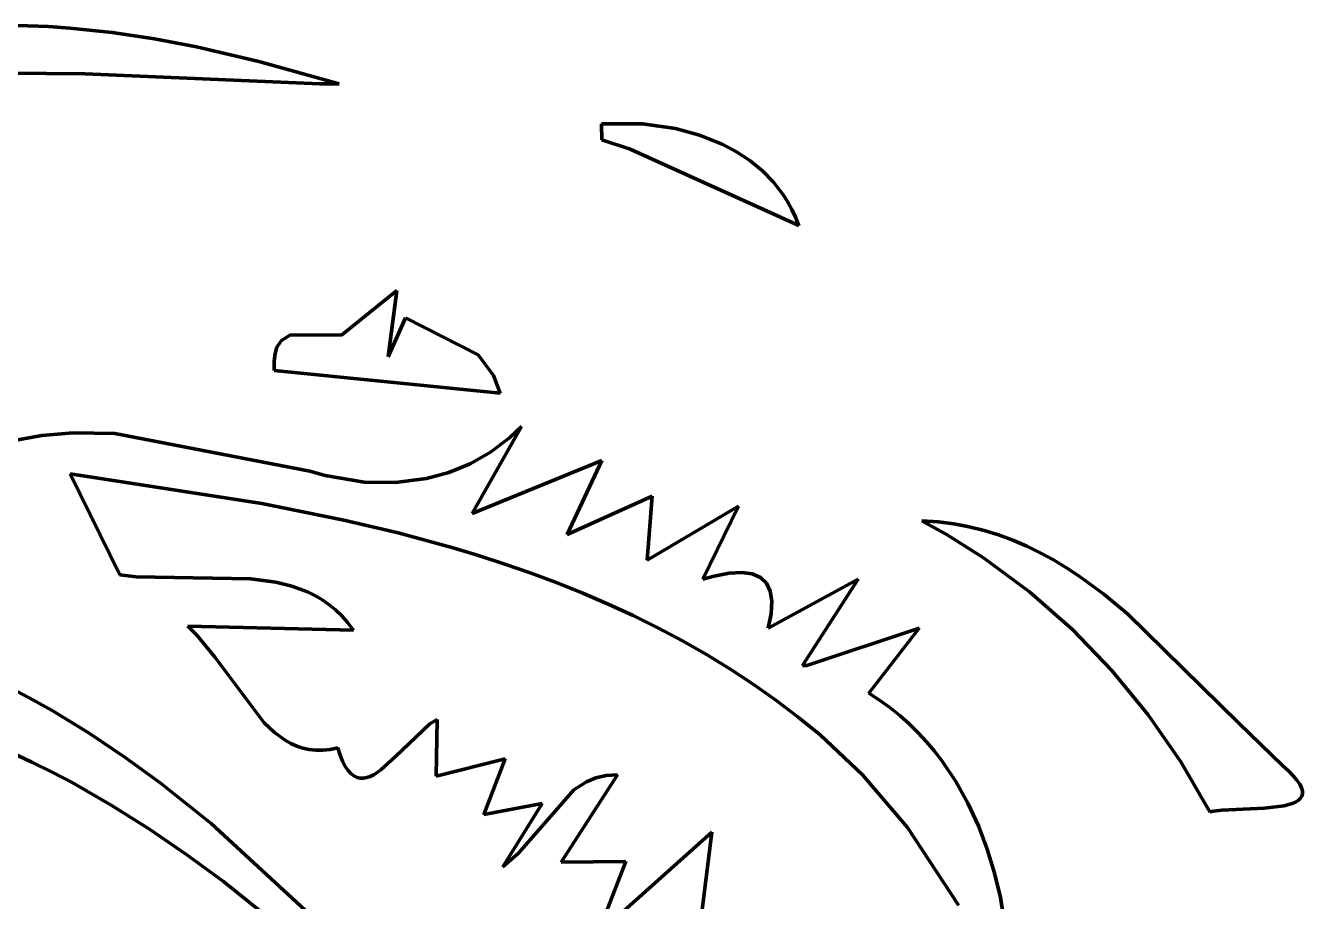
# Model space of a CAD drawing. Header units: millimetres. Extents: x 0 to 9.3, y 0 to 12.
# Drawn here: x 4.694 to 5.447, y 6.063 to 6.58 of the extents above; entities that cross this region are included whole.
import ezdxf

# ---------------------------------------------------------------- set-up
doc = ezdxf.new("R2010")
doc.units = ezdxf.units.MM
doc.layers.add('color#000000ff', color=7, linetype='CONTINUOUS', lineweight=100)
doc.layers.add('color#ffffffff', color=7, linetype='CONTINUOUS', lineweight=100)

msp = doc.modelspace()

# ---------------------------------------------------------------- linework, layer by layer
at = {"layer": 'color#000000ff'}
for p, q in [((4.68296, 6.57969), (4.69542, 6.57955)), ((4.69542, 6.57955), (4.70791, 6.57904)), ((4.70791, 6.57904), (4.72041, 6.57819)), ((4.72041, 6.57819), (4.74542, 6.57554)), ((4.74542, 6.57554), (4.77036, 6.57177)), ((4.77036, 6.57177), (4.79513, 6.56704)), ((4.79513, 6.56704), (4.83175, 6.55852)), ((4.83175, 6.55852), (4.8791, 6.54537)), ((4.72939, 6.55122), (4.68339, 6.55155)), ((4.86768, 6.5453), (4.72939, 6.55122)), ((4.8791, 6.54537), (4.86768, 6.5453)), ((5.03378, 6.52166), (5.05796, 6.52168)), ((5.03393, 6.51231), (5.03378, 6.52166)), ((5.05796, 6.52168), (5.07734, 6.51893)), ((5.07734, 6.51893), (5.09145, 6.51515)), ((5.05052, 6.50672), (5.03393, 6.51231)), ((5.09145, 6.51515), (5.10487, 6.5098)), ((5.10487, 6.5098), (5.11329, 6.50532)), ((5.14996, 6.46186), (5.05052, 6.50672)), ((5.11329, 6.50532), (5.12119, 6.50009)), ((5.12119, 6.50009), (5.12849, 6.49409)), ((5.12849, 6.49409), (5.13511, 6.48729)), ((5.13511, 6.48729), (5.14094, 6.47966)), ((5.14094, 6.47966), (5.14355, 6.47553)), ((5.14355, 6.47553), (5.14592, 6.47119)), ((5.14592, 6.47119), (5.14806, 6.46664)), ((5.14806, 6.46664), (5.14996, 6.46186)), ((4.88046, 6.39708), (4.91303, 6.42341)), ((4.91303, 6.42341), (4.90796, 6.38433)), ((4.90796, 6.38433), (4.91823, 6.40729)), ((4.91823, 6.40729), (4.96105, 6.38549)), ((4.84518, 6.39408), (4.85038, 6.39727)), ((4.85038, 6.39727), (4.88046, 6.39708)), ((4.8413, 6.38633), (4.84245, 6.39001)), ((4.84245, 6.39001), (4.84518, 6.39408)), ((4.84074, 6.38179), (4.8413, 6.38633)), ((4.84084, 6.3763), (4.84074, 6.38179)), ((4.96105, 6.38549), (4.97004, 6.37336)), ((4.97405, 6.36301), (4.84084, 6.3763)), ((4.97004, 6.37336), (4.97405, 6.36301)), ((4.68544, 6.33471), (4.7039, 6.33798)), ((4.7039, 6.33798), (4.72233, 6.3395)), ((4.72233, 6.3395), (4.74685, 6.3392)), ((4.74685, 6.3392), (4.86177, 6.31697)), ((4.98647, 6.34336), (4.95743, 6.29201)), ((4.96831, 6.3282), (4.97951, 6.33672)), ((4.97951, 6.33672), (4.98647, 6.34336)), ((4.94366, 6.31619), (4.95631, 6.32137)), ((4.95631, 6.32137), (4.96831, 6.3282)), ((4.95743, 6.29201), (5.0339, 6.32337)), ((5.0339, 6.32337), (5.01348, 6.27958)), ((4.83351, 6.29795), (4.72052, 6.31534)), ((4.72052, 6.31534), (4.74981, 6.25587)), ((4.86177, 6.31697), (4.87086, 6.31437)), ((4.87086, 6.31437), (4.89392, 6.3105)), ((4.9305, 6.31261), (4.94366, 6.31619)), ((4.89392, 6.3105), (4.91238, 6.31024)), ((4.91238, 6.31024), (4.9305, 6.31261)), ((5.01348, 6.27958), (5.06364, 6.30234)), ((5.06364, 6.30234), (5.06066, 6.26445)), ((4.88191, 6.28819), (4.83351, 6.29795)), ((5.06066, 6.26445), (5.11447, 6.2963)), ((5.11447, 6.2963), (5.09343, 6.25326)), ((4.91391, 6.28059), (4.88191, 6.28819)), ((5.22251, 6.2877), (5.23204, 6.28709)), ((5.23737, 6.2794), (5.22251, 6.2877)), ((5.23204, 6.28709), (5.24132, 6.28593)), ((5.24132, 6.28593), (5.25036, 6.28425)), ((5.25036, 6.28425), (5.25916, 6.28207)), ((4.94559, 6.27196), (4.91391, 6.28059)), ((5.25885, 6.26585), (5.23737, 6.2794)), ((5.25916, 6.28207), (5.26775, 6.27943)), ((5.26775, 6.27943), (5.27612, 6.27634)), ((5.27612, 6.27634), (5.2843, 6.27284)), ((4.96127, 6.26723), (4.94559, 6.27196)), ((5.2843, 6.27284), (5.29228, 6.26895)), ((5.29228, 6.26895), (5.30009, 6.26469)), ((4.97683, 6.26218), (4.96127, 6.26723)), ((4.99226, 6.25682), (4.97683, 6.26218)), ((5.28595, 6.24581), (5.25885, 6.26585)), ((5.30009, 6.26469), (5.30773, 6.2601)), ((4.74981, 6.25587), (4.75952, 6.25467)), ((4.75952, 6.25467), (4.82676, 6.25354)), ((4.82676, 6.25354), (4.84174, 6.2516)), ((5.00755, 6.25112), (4.99226, 6.25682)), ((5.09343, 6.25326), (5.10004, 6.25514)), ((5.10004, 6.25514), (5.10886, 6.25688)), ((5.10886, 6.25688), (5.11636, 6.25733)), ((5.11636, 6.25733), (5.12255, 6.25649)), ((5.12255, 6.25649), (5.12741, 6.25437)), ((5.12741, 6.25437), (5.13096, 6.25096)), ((5.30773, 6.2601), (5.31521, 6.25519)), ((5.31521, 6.25519), (5.32975, 6.24456)), ((4.84174, 6.2516), (4.85129, 6.24927)), ((4.85129, 6.24927), (4.86039, 6.24589)), ((4.86039, 6.24589), (4.86475, 6.24375)), ((5.02268, 6.24507), (5.00755, 6.25112)), ((5.13096, 6.25096), (5.1332, 6.24627)), ((5.13199, 6.22446), (5.18494, 6.25327)), ((5.1332, 6.24627), (5.13411, 6.24029)), ((5.18494, 6.25327), (5.15218, 6.2025)), ((5.31121, 6.22364), (5.28595, 6.24581)), ((4.86475, 6.24375), (4.86896, 6.24128)), ((4.86896, 6.24128), (4.87302, 6.23846)), ((4.87302, 6.23846), (4.87691, 6.23526)), ((5.03763, 6.23865), (5.02268, 6.24507)), ((5.05241, 6.23184), (5.03763, 6.23865)), ((5.13411, 6.24029), (5.13371, 6.23302)), ((5.32975, 6.24456), (5.34378, 6.23299)), ((4.87691, 6.23526), (4.88062, 6.23166)), ((4.88062, 6.23166), (4.88415, 6.22764)), ((5.06699, 6.22463), (5.05241, 6.23184)), ((5.13371, 6.23302), (5.13199, 6.22446)), ((5.34378, 6.23299), (5.40936, 6.16849)), ((4.88748, 6.22318), (4.78986, 6.22555)), ((4.78986, 6.22555), (4.79544, 6.22018)), ((4.88415, 6.22764), (4.88748, 6.22318)), ((5.08136, 6.21701), (5.06699, 6.22463)), ((5.15477, 6.20238), (5.22082, 6.22436)), ((5.22082, 6.22436), (5.19126, 6.1862)), ((5.33454, 6.19947), (5.31121, 6.22364)), ((4.79544, 6.22018), (4.80596, 6.20721)), ((5.09551, 6.20895), (5.08136, 6.21701)), ((5.10942, 6.20044), (5.09551, 6.20895)), ((4.80596, 6.20721), (4.83494, 6.16856)), ((5.15218, 6.2025), (5.15477, 6.20238)), ((5.12309, 6.19146), (5.10942, 6.20044)), ((5.35586, 6.17343), (5.33454, 6.19947)), ((4.69864, 6.18219), (4.68721, 6.18821)), ((5.1365, 6.182), (5.12309, 6.19146)), ((5.19126, 6.1862), (5.19761, 6.18203)), ((4.70988, 6.1759), (4.69864, 6.18219)), ((5.14964, 6.17204), (5.1365, 6.182)), ((5.19761, 6.18203), (5.20368, 6.17759)), ((4.73179, 6.16256), (4.70988, 6.1759)), ((4.93254, 6.16802), (4.93693, 6.17064)), ((4.93693, 6.17064), (4.93627, 6.13717)), ((5.1625, 6.16157), (5.14964, 6.17204)), ((5.20368, 6.17759), (5.20947, 6.1729)), ((5.20947, 6.1729), (5.21498, 6.16798)), ((5.37509, 6.14565), (5.35586, 6.17343)), ((4.83494, 6.16856), (4.84091, 6.16299)), ((4.91238, 6.1489), (4.93254, 6.16802)), ((5.21498, 6.16798), (5.22023, 6.16282)), ((5.40936, 6.16849), (5.43503, 6.14349)), ((4.75302, 6.1483), (4.73179, 6.16256)), ((4.84091, 6.16299), (4.84728, 6.15839)), ((4.84728, 6.15839), (4.85064, 6.15652)), ((4.85064, 6.15652), (4.85412, 6.15497)), ((5.1875, 6.13808), (5.1625, 6.16157)), ((5.22023, 6.16282), (5.22521, 6.15745)), ((5.22521, 6.15745), (5.22992, 6.15188)), ((4.68603, 6.15116), (4.69807, 6.14553)), ((4.77366, 6.13323), (4.75302, 6.1483)), ((4.85412, 6.15497), (4.85775, 6.15377)), ((4.85775, 6.15377), (4.86152, 6.15294)), ((4.86152, 6.15294), (4.86544, 6.15251)), ((4.86544, 6.15251), (4.86954, 6.15251)), ((4.86954, 6.15251), (4.87381, 6.15297)), ((4.87381, 6.15297), (4.87826, 6.1539)), ((4.87826, 6.1539), (4.87968, 6.14962)), ((4.87968, 6.14962), (4.88117, 6.146)), ((4.90366, 6.14094), (4.91238, 6.1489)), ((5.22992, 6.15188), (5.23438, 6.14611)), ((4.69807, 6.14553), (4.70996, 6.13959)), ((4.88117, 6.146), (4.88274, 6.14299)), ((4.88274, 6.14299), (4.88437, 6.14056)), ((4.88437, 6.14056), (4.88607, 6.13869)), ((4.89946, 6.13809), (4.90366, 6.14094)), ((4.93627, 6.13717), (4.97691, 6.14745)), ((4.97691, 6.14745), (4.96428, 6.11466)), ((5.23438, 6.14611), (5.24253, 6.13402)), ((5.39214, 6.11627), (5.37509, 6.14565)), ((5.43503, 6.14349), (5.43853, 6.14035)), ((4.70996, 6.13959), (4.72171, 6.13338)), ((4.72171, 6.13338), (4.7448, 6.12015)), ((4.80367, 6.10933), (4.77366, 6.13323)), ((4.88607, 6.13869), (4.88783, 6.13733)), ((4.88783, 6.13733), (4.88964, 6.13645)), ((4.88964, 6.13645), (4.89151, 6.13601)), ((4.89151, 6.13601), (4.89343, 6.136)), ((4.89343, 6.136), (4.8954, 6.13636)), ((4.8954, 6.13636), (4.89741, 6.13707)), ((4.89741, 6.13707), (4.89946, 6.13809)), ((5.0431, 6.13803), (5.00992, 6.08651)), ((5.01743, 6.12922), (5.02488, 6.13394)), ((5.02488, 6.13394), (5.0304, 6.1362)), ((5.0304, 6.1362), (5.03645, 6.1376)), ((5.03645, 6.1376), (5.0431, 6.13803)), ((5.21406, 6.10687), (5.1875, 6.13808)), ((5.24253, 6.13402), (5.24967, 6.12129)), ((5.43853, 6.14035), (5.44136, 6.13748)), ((5.44136, 6.13748), (5.44357, 6.13488)), ((5.44357, 6.13488), (5.44518, 6.13252)), ((4.98475, 6.0919), (5.01743, 6.12922)), ((5.44518, 6.13252), (5.44624, 6.13041)), ((5.44624, 6.13041), (5.44676, 6.12851)), ((5.44679, 6.12682), (5.44636, 6.12534)), ((5.44676, 6.12851), (5.44679, 6.12682)), ((4.7448, 6.12015), (4.76737, 6.10594)), ((4.96428, 6.11466), (4.99882, 6.12113)), ((4.99882, 6.12113), (4.97561, 6.08377)), ((5.24967, 6.12129), (5.25585, 6.10801)), ((5.42441, 6.11837), (5.39932, 6.11721)), ((5.43609, 6.11979), (5.42441, 6.11837)), ((5.44076, 6.12108), (5.43609, 6.11979)), ((5.44267, 6.12192), (5.44076, 6.12108)), ((5.44427, 6.12289), (5.44267, 6.12192)), ((5.44551, 6.12403), (5.44427, 6.12289)), ((5.44636, 6.12534), (5.44551, 6.12403)), ((5.39428, 6.11666), (5.39214, 6.11627)), ((5.39932, 6.11721), (5.39428, 6.11666)), ((4.76737, 6.10594), (4.78943, 6.09087)), ((4.94529, 5.97891), (4.80367, 6.10933)), ((5.03145, 6.04417), (5.09866, 6.10416)), ((5.09866, 6.10416), (5.08651, 6.00609)), ((5.2441, 6.06118), (5.21406, 6.10687)), ((5.25585, 6.10801), (5.26108, 6.09425)), ((4.78943, 6.09087), (4.81101, 6.07503)), ((4.97561, 6.08377), (4.98475, 6.0919)), ((5.26108, 6.09425), (5.2654, 6.08012)), ((5.00992, 6.08651), (5.04811, 6.08681)), ((5.04811, 6.08681), (5.03145, 6.04417)), ((4.81101, 6.07503), (4.8528, 6.04145)), ((5.2654, 6.08012), (5.26882, 6.06569)), ((5.26882, 6.06569), (5.27235, 6.0437))]:
    msp.add_line(p, q, dxfattribs=at)
at = {"layer": 'color#ffffffff'}
for p, q in [((4.69542, 6.57955), (4.68296, 6.57969)), ((4.70791, 6.57904), (4.69542, 6.57955)), ((4.72041, 6.57819), (4.70791, 6.57904)), ((4.74542, 6.57554), (4.72041, 6.57819)), ((4.77036, 6.57177), (4.74542, 6.57554)), ((4.79513, 6.56704), (4.77036, 6.57177)), ((4.83175, 6.55852), (4.79513, 6.56704)), ((4.8791, 6.54537), (4.83175, 6.55852)), ((4.68339, 6.55155), (4.72939, 6.55122)), ((4.72939, 6.55122), (4.86768, 6.5453)), ((4.86768, 6.5453), (4.8791, 6.54537)), ((5.05796, 6.52168), (5.03378, 6.52166)), ((5.03378, 6.52166), (5.03393, 6.51231)), ((5.07734, 6.51893), (5.05796, 6.52168)), ((5.09145, 6.51515), (5.07734, 6.51893)), ((5.03393, 6.51231), (5.05052, 6.50672)), ((5.10487, 6.5098), (5.09145, 6.51515)), ((5.11329, 6.50532), (5.10487, 6.5098)), ((5.05052, 6.50672), (5.14996, 6.46186)), ((5.12119, 6.50009), (5.11329, 6.50532)), ((5.12849, 6.49409), (5.12119, 6.50009)), ((5.13511, 6.48729), (5.12849, 6.49409)), ((5.14094, 6.47966), (5.13511, 6.48729)), ((5.14355, 6.47553), (5.14094, 6.47966)), ((5.14592, 6.47119), (5.14355, 6.47553)), ((5.14806, 6.46664), (5.14592, 6.47119)), ((5.14996, 6.46186), (5.14806, 6.46664)), ((4.91303, 6.42341), (4.88046, 6.39708)), ((4.90796, 6.38433), (4.91303, 6.42341)), ((4.91823, 6.40729), (4.90796, 6.38433)), ((4.96105, 6.38549), (4.91823, 6.40729)), ((4.85038, 6.39727), (4.84518, 6.39408)), ((4.88046, 6.39708), (4.85038, 6.39727)), ((4.84245, 6.39001), (4.8413, 6.38633)), ((4.84518, 6.39408), (4.84245, 6.39001)), ((4.8413, 6.38633), (4.84074, 6.38179)), ((4.84074, 6.38179), (4.84084, 6.3763)), ((4.97004, 6.37336), (4.96105, 6.38549)), ((4.84084, 6.3763), (4.97405, 6.36301)), ((4.97405, 6.36301), (4.97004, 6.37336)), ((4.7039, 6.33798), (4.68544, 6.33471)), ((4.72233, 6.3395), (4.7039, 6.33798)), ((4.74685, 6.3392), (4.72233, 6.3395)), ((4.86177, 6.31697), (4.74685, 6.3392)), ((4.95743, 6.29201), (4.98647, 6.34336)), ((4.97951, 6.33672), (4.96831, 6.3282)), ((4.98647, 6.34336), (4.97951, 6.33672)), ((4.95631, 6.32137), (4.94366, 6.31619)), ((4.96831, 6.3282), (4.95631, 6.32137)), ((5.0339, 6.32337), (4.95743, 6.29201)), ((5.01348, 6.27958), (5.0339, 6.32337)), ((4.74981, 6.25587), (4.72052, 6.31534)), ((4.72052, 6.31534), (4.83351, 6.29795)), ((4.87086, 6.31437), (4.86177, 6.31697)), ((4.89392, 6.3105), (4.87086, 6.31437)), ((4.94366, 6.31619), (4.9305, 6.31261)), ((4.91238, 6.31024), (4.89392, 6.3105)), ((4.9305, 6.31261), (4.91238, 6.31024)), ((5.06364, 6.30234), (5.01348, 6.27958)), ((5.06066, 6.26445), (5.06364, 6.30234)), ((4.83351, 6.29795), (4.88191, 6.28819)), ((5.11447, 6.2963), (5.06066, 6.26445)), ((5.09343, 6.25326), (5.11447, 6.2963)), ((4.88191, 6.28819), (4.91391, 6.28059)), ((5.22251, 6.2877), (5.23737, 6.2794)), ((5.23204, 6.28709), (5.22251, 6.2877)), ((5.24132, 6.28593), (5.23204, 6.28709)), ((5.25036, 6.28425), (5.24132, 6.28593)), ((5.25916, 6.28207), (5.25036, 6.28425)), ((4.91391, 6.28059), (4.94559, 6.27196)), ((5.23737, 6.2794), (5.25885, 6.26585)), ((5.26775, 6.27943), (5.25916, 6.28207)), ((5.27612, 6.27634), (5.26775, 6.27943)), ((5.2843, 6.27284), (5.27612, 6.27634)), ((4.94559, 6.27196), (4.96127, 6.26723)), ((5.29228, 6.26895), (5.2843, 6.27284)), ((5.30009, 6.26469), (5.29228, 6.26895)), ((4.96127, 6.26723), (4.97683, 6.26218)), ((4.97683, 6.26218), (4.99226, 6.25682)), ((5.25885, 6.26585), (5.28595, 6.24581)), ((5.30773, 6.2601), (5.30009, 6.26469)), ((4.75952, 6.25467), (4.74981, 6.25587)), ((4.82676, 6.25354), (4.75952, 6.25467)), ((4.84174, 6.2516), (4.82676, 6.25354)), ((4.99226, 6.25682), (5.00755, 6.25112)), ((5.10004, 6.25514), (5.09343, 6.25326)), ((5.10886, 6.25688), (5.10004, 6.25514)), ((5.11636, 6.25733), (5.10886, 6.25688)), ((5.12255, 6.25649), (5.11636, 6.25733)), ((5.12741, 6.25437), (5.12255, 6.25649)), ((5.13096, 6.25096), (5.12741, 6.25437)), ((5.31521, 6.25519), (5.30773, 6.2601)), ((5.32975, 6.24456), (5.31521, 6.25519)), ((4.85129, 6.24927), (4.84174, 6.2516)), ((4.86039, 6.24589), (4.85129, 6.24927)), ((4.86475, 6.24375), (4.86039, 6.24589)), ((5.00755, 6.25112), (5.02268, 6.24507)), ((5.1332, 6.24627), (5.13096, 6.25096)), ((5.18494, 6.25327), (5.13199, 6.22446)), ((5.13411, 6.24029), (5.1332, 6.24627)), ((5.15218, 6.2025), (5.18494, 6.25327)), ((5.28595, 6.24581), (5.31121, 6.22364)), ((4.86896, 6.24128), (4.86475, 6.24375)), ((4.87302, 6.23846), (4.86896, 6.24128)), ((4.87691, 6.23526), (4.87302, 6.23846)), ((5.02268, 6.24507), (5.03763, 6.23865)), ((5.03763, 6.23865), (5.05241, 6.23184)), ((5.13371, 6.23302), (5.13411, 6.24029)), ((5.34378, 6.23299), (5.32975, 6.24456)), ((4.88062, 6.23166), (4.87691, 6.23526)), ((4.88415, 6.22764), (4.88062, 6.23166)), ((5.05241, 6.23184), (5.06699, 6.22463)), ((5.13199, 6.22446), (5.13371, 6.23302)), ((5.40936, 6.16849), (5.34378, 6.23299)), ((4.79544, 6.22018), (4.78986, 6.22555)), ((4.78986, 6.22555), (4.88748, 6.22318)), ((4.88748, 6.22318), (4.88415, 6.22764)), ((5.06699, 6.22463), (5.08136, 6.21701)), ((5.22082, 6.22436), (5.15477, 6.20238)), ((5.19126, 6.1862), (5.22082, 6.22436)), ((5.31121, 6.22364), (5.33454, 6.19947)), ((4.80596, 6.20721), (4.79544, 6.22018)), ((5.08136, 6.21701), (5.09551, 6.20895)), ((5.09551, 6.20895), (5.10942, 6.20044)), ((4.83494, 6.16856), (4.80596, 6.20721)), ((5.15477, 6.20238), (5.15218, 6.2025)), ((5.10942, 6.20044), (5.12309, 6.19146)), ((5.33454, 6.19947), (5.35586, 6.17343)), ((4.68721, 6.18821), (4.69864, 6.18219)), ((5.12309, 6.19146), (5.1365, 6.182)), ((5.19761, 6.18203), (5.19126, 6.1862)), ((4.69864, 6.18219), (4.70988, 6.1759)), ((5.1365, 6.182), (5.14964, 6.17204)), ((5.20368, 6.17759), (5.19761, 6.18203)), ((4.70988, 6.1759), (4.73179, 6.16256)), ((4.93693, 6.17064), (4.93254, 6.16802)), ((4.93627, 6.13717), (4.93693, 6.17064)), ((5.14964, 6.17204), (5.1625, 6.16157)), ((5.20947, 6.1729), (5.20368, 6.17759)), ((5.21498, 6.16798), (5.20947, 6.1729)), ((5.35586, 6.17343), (5.37509, 6.14565)), ((4.84091, 6.16299), (4.83494, 6.16856)), ((4.93254, 6.16802), (4.91238, 6.1489)), ((5.22023, 6.16282), (5.21498, 6.16798)), ((5.43503, 6.14349), (5.40936, 6.16849)), ((4.73179, 6.16256), (4.75302, 6.1483)), ((4.84728, 6.15839), (4.84091, 6.16299)), ((4.85064, 6.15652), (4.84728, 6.15839)), ((4.85412, 6.15497), (4.85064, 6.15652)), ((5.1625, 6.16157), (5.1875, 6.13808)), ((5.22521, 6.15745), (5.22023, 6.16282)), ((5.22992, 6.15188), (5.22521, 6.15745)), ((4.69807, 6.14553), (4.68603, 6.15116)), ((4.75302, 6.1483), (4.77366, 6.13323)), ((4.85775, 6.15377), (4.85412, 6.15497)), ((4.86152, 6.15294), (4.85775, 6.15377)), ((4.86544, 6.15251), (4.86152, 6.15294)), ((4.86954, 6.15251), (4.86544, 6.15251)), ((4.87381, 6.15297), (4.86954, 6.15251)), ((4.87826, 6.1539), (4.87381, 6.15297)), ((4.87968, 6.14962), (4.87826, 6.1539)), ((4.88117, 6.146), (4.87968, 6.14962)), ((4.91238, 6.1489), (4.90366, 6.14094)), ((5.23438, 6.14611), (5.22992, 6.15188)), ((4.70996, 6.13959), (4.69807, 6.14553)), ((4.88274, 6.14299), (4.88117, 6.146)), ((4.88437, 6.14056), (4.88274, 6.14299)), ((4.88607, 6.13869), (4.88437, 6.14056)), ((4.90366, 6.14094), (4.89946, 6.13809)), ((4.97691, 6.14745), (4.93627, 6.13717)), ((4.96428, 6.11466), (4.97691, 6.14745)), ((5.24253, 6.13402), (5.23438, 6.14611)), ((5.37509, 6.14565), (5.39214, 6.11627)), ((5.43853, 6.14035), (5.43503, 6.14349)), ((4.72171, 6.13338), (4.70996, 6.13959)), ((4.7448, 6.12015), (4.72171, 6.13338)), ((4.77366, 6.13323), (4.80367, 6.10933)), ((4.88783, 6.13733), (4.88607, 6.13869)), ((4.88964, 6.13645), (4.88783, 6.13733)), ((4.89151, 6.13601), (4.88964, 6.13645)), ((4.89343, 6.136), (4.89151, 6.13601)), ((4.8954, 6.13636), (4.89343, 6.136)), ((4.89741, 6.13707), (4.8954, 6.13636)), ((4.89946, 6.13809), (4.89741, 6.13707)), ((5.00992, 6.08651), (5.0431, 6.13803)), ((5.02488, 6.13394), (5.01743, 6.12922)), ((5.0304, 6.1362), (5.02488, 6.13394)), ((5.03645, 6.1376), (5.0304, 6.1362)), ((5.0431, 6.13803), (5.03645, 6.1376)), ((5.1875, 6.13808), (5.21406, 6.10687)), ((5.24967, 6.12129), (5.24253, 6.13402)), ((5.44136, 6.13748), (5.43853, 6.14035)), ((5.44357, 6.13488), (5.44136, 6.13748)), ((5.44518, 6.13252), (5.44357, 6.13488)), ((5.01743, 6.12922), (4.98475, 6.0919)), ((5.44624, 6.13041), (5.44518, 6.13252)), ((5.44676, 6.12851), (5.44624, 6.13041)), ((5.44636, 6.12534), (5.44679, 6.12682)), ((5.44679, 6.12682), (5.44676, 6.12851)), ((4.76737, 6.10594), (4.7448, 6.12015)), ((4.99882, 6.12113), (4.96428, 6.11466)), ((4.97561, 6.08377), (4.99882, 6.12113)), ((5.25585, 6.10801), (5.24967, 6.12129)), ((5.39932, 6.11721), (5.42441, 6.11837)), ((5.42441, 6.11837), (5.43609, 6.11979)), ((5.43609, 6.11979), (5.44076, 6.12108)), ((5.44076, 6.12108), (5.44267, 6.12192)), ((5.44267, 6.12192), (5.44427, 6.12289)), ((5.44427, 6.12289), (5.44551, 6.12403)), ((5.44551, 6.12403), (5.44636, 6.12534)), ((5.39214, 6.11627), (5.39428, 6.11666)), ((5.39428, 6.11666), (5.39932, 6.11721)), ((4.78943, 6.09087), (4.76737, 6.10594)), ((4.80367, 6.10933), (4.94529, 5.97891)), ((5.09866, 6.10416), (5.03145, 6.04417)), ((5.08651, 6.00609), (5.09866, 6.10416)), ((5.21406, 6.10687), (5.2441, 6.06118)), ((5.26108, 6.09425), (5.25585, 6.10801)), ((4.81101, 6.07503), (4.78943, 6.09087)), ((4.98475, 6.0919), (4.97561, 6.08377)), ((5.2654, 6.08012), (5.26108, 6.09425)), ((5.04811, 6.08681), (5.00992, 6.08651)), ((5.03145, 6.04417), (5.04811, 6.08681)), ((4.8528, 6.04145), (4.81101, 6.07503)), ((5.26882, 6.06569), (5.2654, 6.08012)), ((5.27235, 6.0437), (5.26882, 6.06569))]:
    msp.add_line(p, q, dxfattribs=at)

doc.saveas('drawing.dxf')
